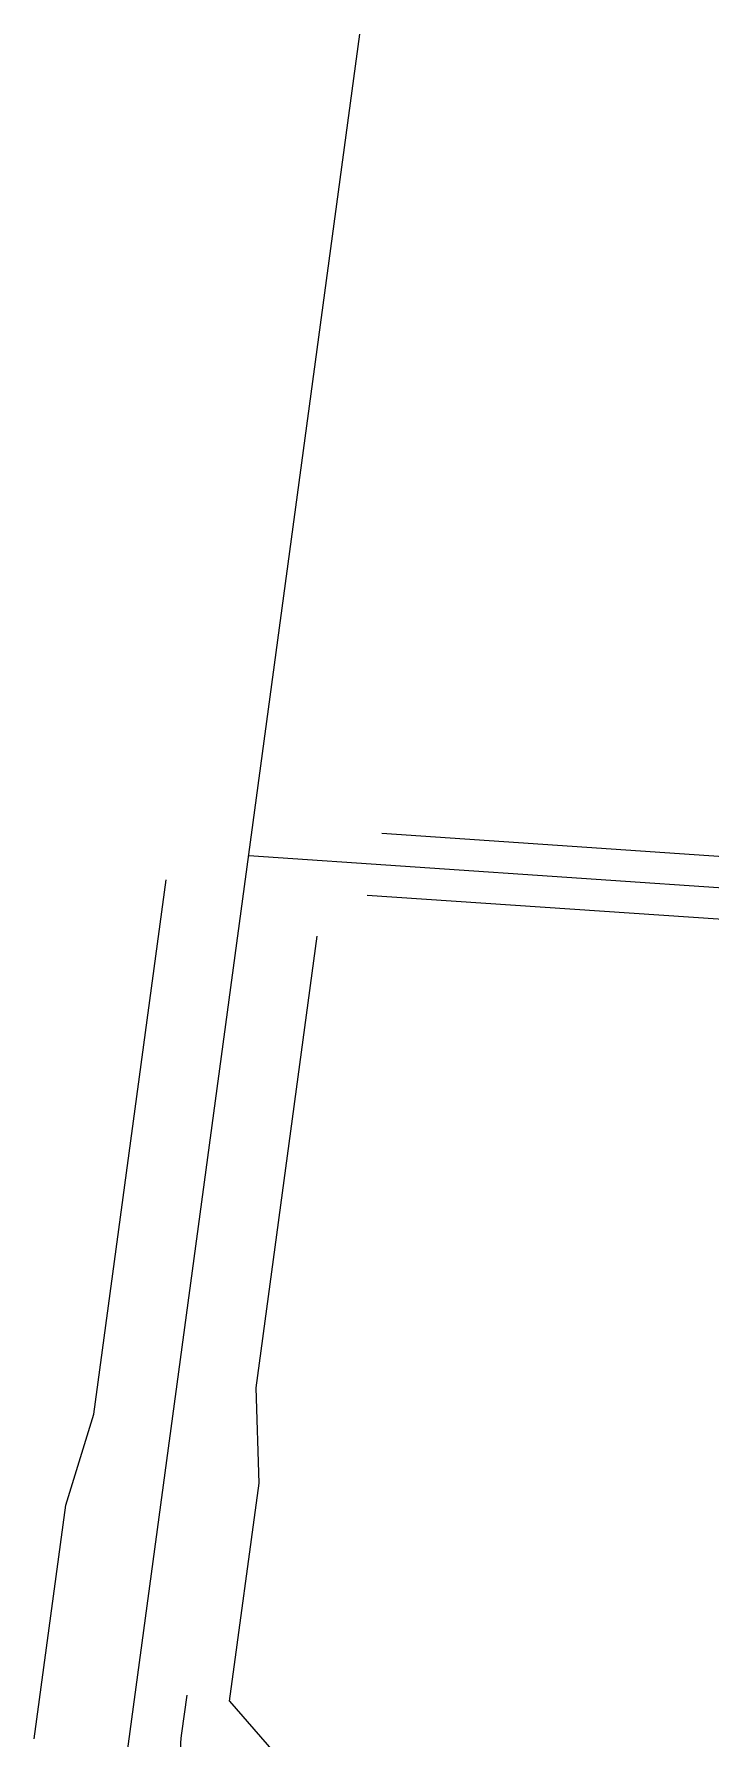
# Model space of a CAD drawing. Extents: x 36720 to 38202, y 58806 to 59830.
# Drawn here: x 37018 to 37233, y 59288 to 59830 of the extents above; entities that cross this region are included whole.
import ezdxf

# ---------------------------------------------------------------- set-up
doc = ezdxf.new("R2010")
doc.units = 0
doc.header["$LTSCALE"] = 1000
doc.linetypes.add('CENTER', pattern=[50.8, 31.75, -6.35, 6.35, -6.35])
for name, color, linetype in [('Axis', 6, 'CONTINUOUS'), ('DL_道路红线_干道网_', 6, 'CONTINUOUS'), ('PP-COM', 7, 'CONTINUOUS'), ('规划路边线', 6, 'CONTINUOUS'), ('路边线', 30, 'CONTINUOUS')]:
    doc.layers.add(name, color=color, linetype=linetype)

# ---------------------------------------------------------------- blocks, each defined once
blk = doc.blocks.new('红线')
at = {"layer": 'DL_道路红线_干道网_', "color": 4}
blk.add_lwpolyline([(44005.65, 59479.18), (44035.18, 59445.17), (44105.18, 59444.69), (44135.02, 59439.48), (44284.1, 59438.47), (44299.16, 59452.45), (44316.16, 59702.35), (44302.29, 59718.4)], dxfattribs=at)
blk = doc.blocks.new('w1212')
at = {"layer": 'Axis', "color": 1, "linetype": 'CENTER', "ltscale": 0.1}
for p, q in [((35095.34, 59236.23), (35175.62, 59830.04)), ((35755.4, 59526.83), (35140.29, 59568.68))]:
    blk.add_line(p, q, dxfattribs=at)
at = {"layer": '规划路边线', "color": 4, "ltscale": 2}
for p, q in [((35182.62, 59575.82), (35432.12, 59558.85)), ((35091.04, 59391.06), (35114.02, 59561.03)), ((35430.77, 59538.89), (35177.94, 59556.09)), ((35142.63, 59399.43), (35162.06, 59543.14)), ((35134.2, 59299.79), (35143.58, 59369.16)), ((35072.03, 59287.77), (35082.09, 59362.13))]:
    blk.add_line(p, q, dxfattribs=at)
for points in [[(35143.58, 59369.16), (35142.63, 59399.43)], [(35082.09, 59362.13), (35091.04, 59391.06)]]:
    blk.add_lwpolyline(points, dxfattribs=at)

msp = doc.modelspace()

# ---------------------------------------------------------------- linework, layer by layer
at = {"layer": 'PP-COM'}
msp.add_line((37066.725, 59301.721), (37065, 59289.599), dxfattribs=at)
at = {"layer": '路边线', "color": 4}
msp.add_arc((37094.701, 59285.373), 30, 171.90219, 269.6092, dxfattribs=at)

# ---------------------------------------------------------------- block references
at = {"layer": 'Axis', "linetype": 'CENTER', "ltscale": 0.05}
msp.add_blockref('w1212', (1946.107, 0), dxfattribs=at)
at = {"layer": 'PP-COM'}
msp.add_blockref('红线', (-6925.341, -179.395), dxfattribs=at)

doc.saveas('drawing.dxf')
